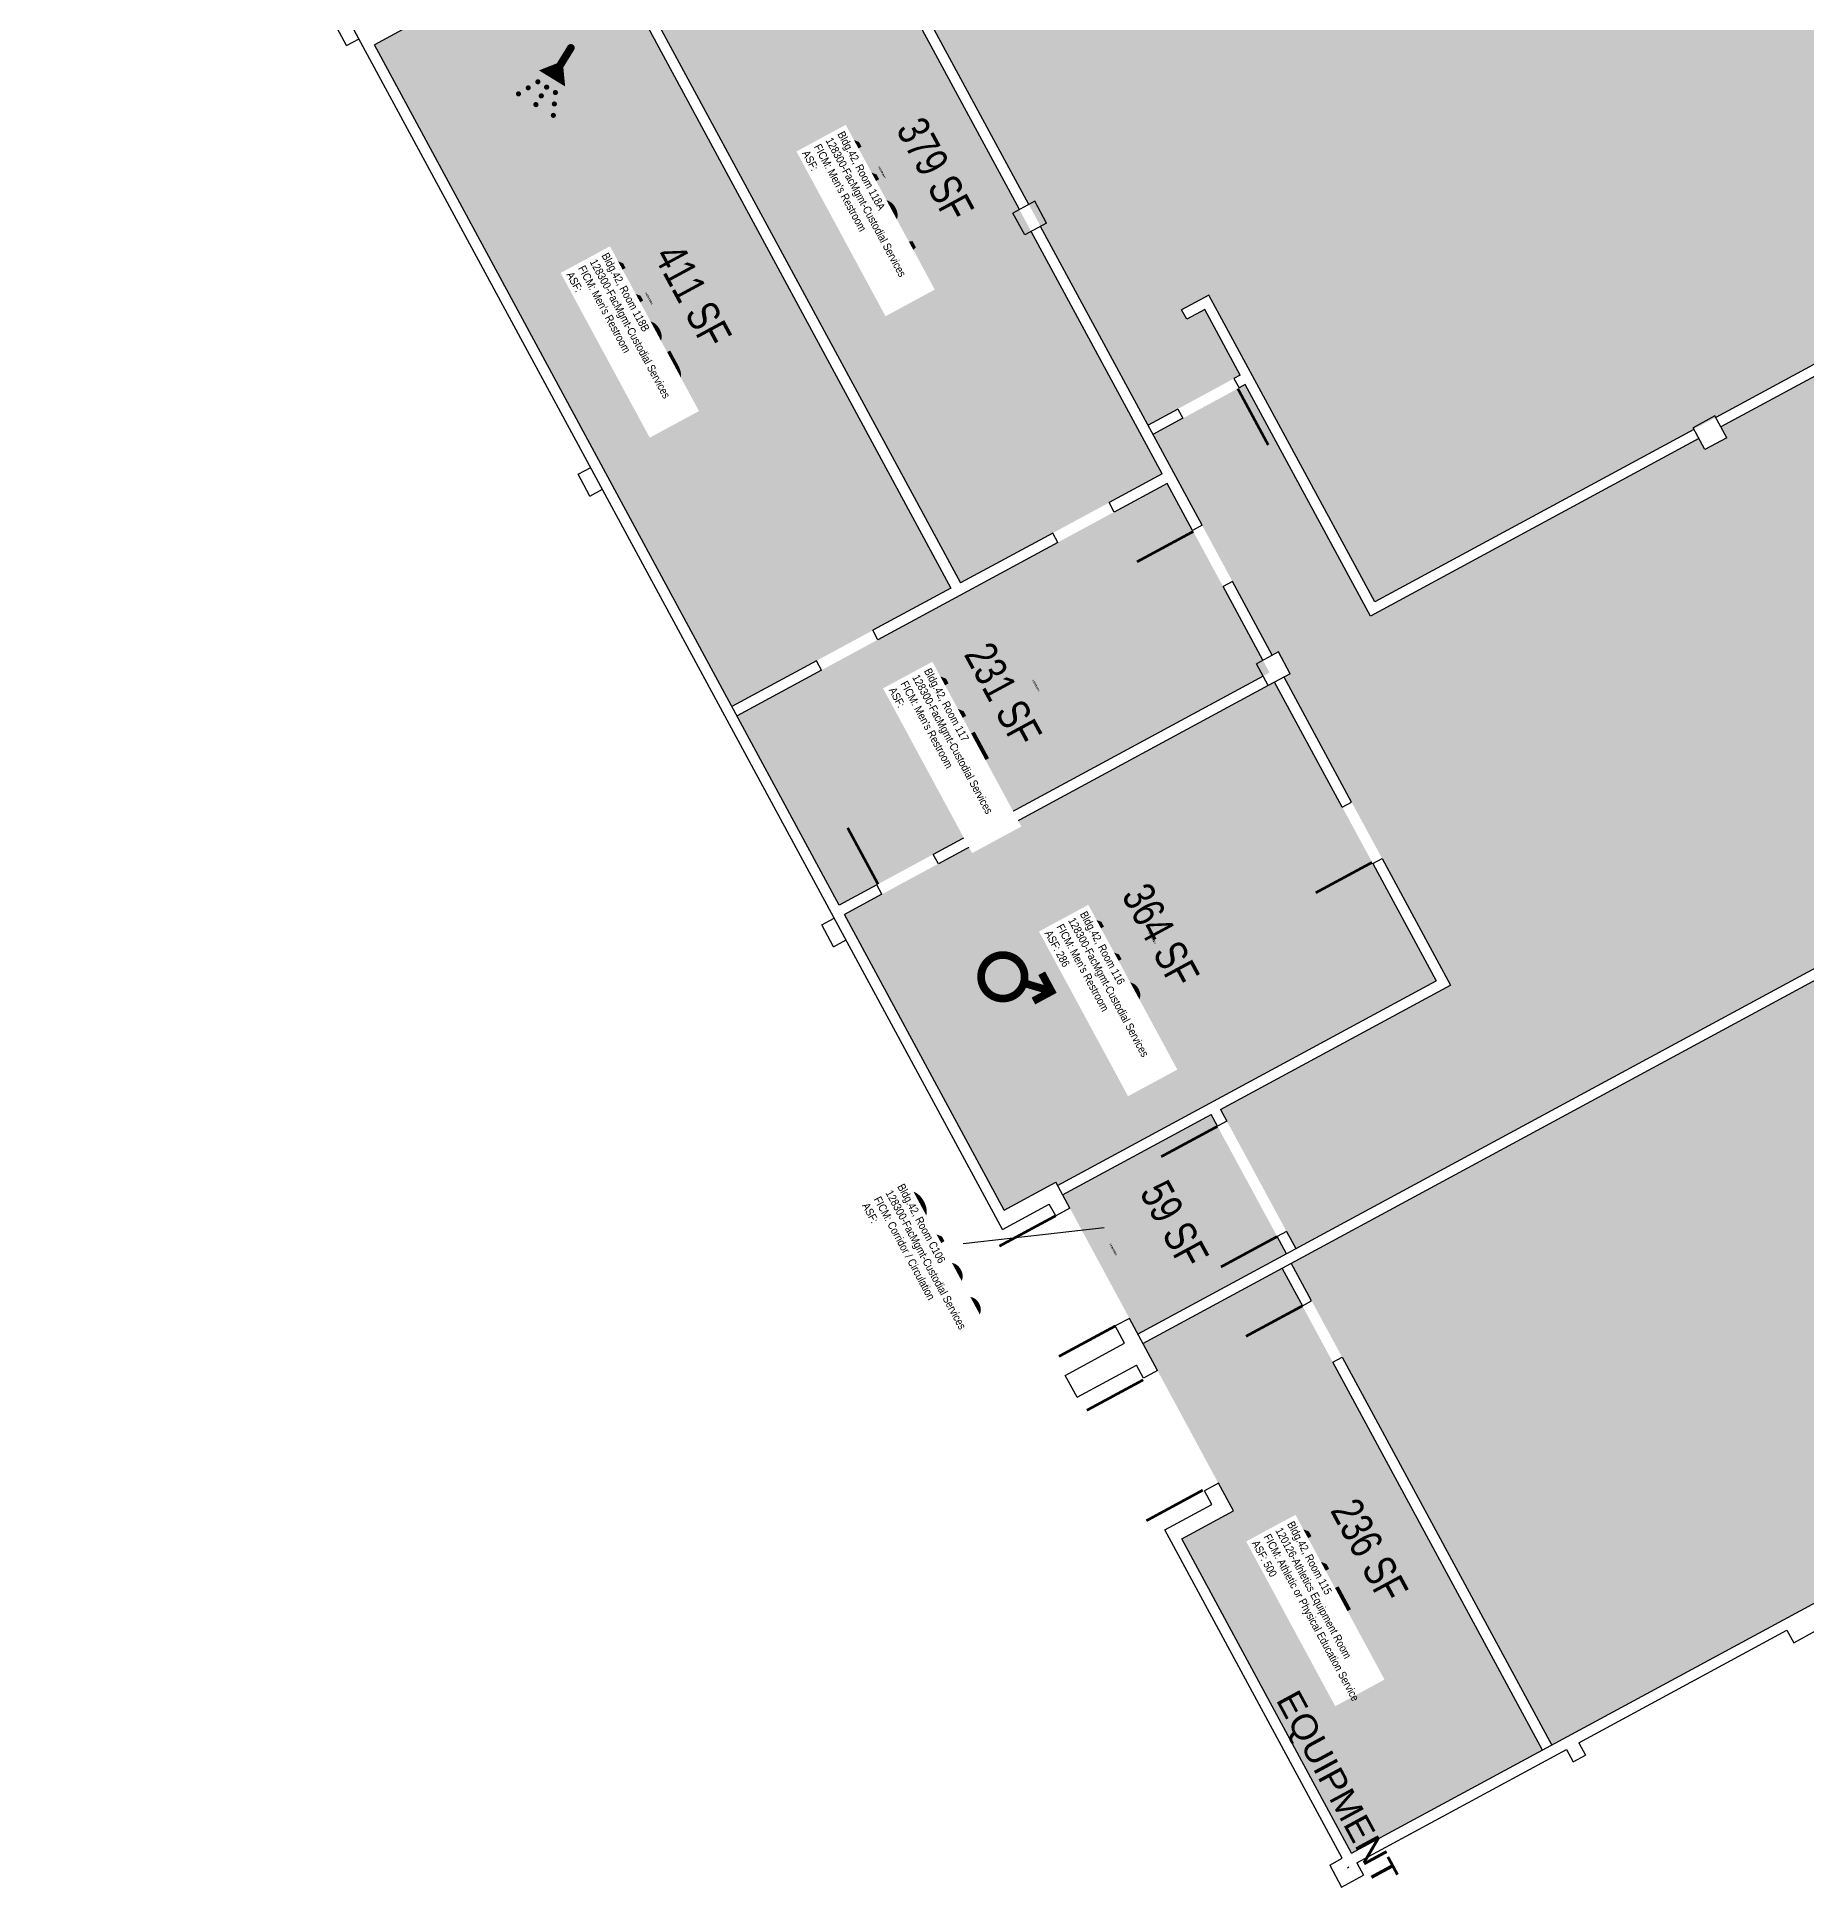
# Model space of a CAD drawing. Header units: inches. Extents: x 69218424 to 69222728, y 27664699 to 27668276.
# Drawn here: x 69218751 to 69219746, y 27664699 to 27665739 of the extents above; entities that cross this region are included whole.
import ezdxf
from ezdxf.enums import TextEntityAlignment as Align

# ---------------------------------------------------------------- set-up
doc = ezdxf.new("R2010")
doc.units = ezdxf.units.IN
doc.header["$LTSCALE"] = 240
doc.header["$MEASUREMENT"] = 0
doc.layers.get('0').update_dxf_attribs({"linetype": 'CONTINUOUS'})
for name, color, linetype in [('A-DOOR', 2, 'CONTINUOUS'), ('A-IDEN-ICON', 4, 'CONTINUOUS'), ('A-IDEN-RNUM', 7, 'CONTINUOUS'), ('A-IDEN-SNUM', 4, 'CONTINUOUS'), ('A-IDEN-TEXT', 4, 'CONTINUOUS'), ('A-IDEN-VNUM', 4, 'CONTINUOUS'), ('A-WALL', 5, 'CONTINUOUS'), ('AREA-TEXT', 3, 'CONTINUOUS'), ('Rooms-Category-Color', 7, 'CONTINUOUS'), ('Rooms-College-Color', 7, 'CONTINUOUS'), ('Rooms-Department-Color', 7, 'CONTINUOUS'), ('Rooms-Division-Color', 7, 'CONTINUOUS'), ('Rooms-Information', 7, 'CONTINUOUS')]:
    doc.layers.add(name, color=color, linetype=linetype)
doc.styles.add('CP_AREA', font='arial.ttf', dxfattribs={"height": 15})
doc.styles.add('CP_ROOMSNUMBER', font='arial.ttf', dxfattribs={"height": 1})
doc.styles.add('CP_ROOMVNUMBER', font='arial.ttf', dxfattribs={"width": 0.85, "height": 0.075})
doc.styles.get("Standard").update_dxf_attribs({"font": 'arial.ttf'})

# ---------------------------------------------------------------- blocks, each defined once
blk = doc.blocks.new('CPSHOWER')
at = {"color": 0, "linetype": 'ByBlock'}
for points, const_width in [([(-0.0319, 0.0624, 1), (-0.0281, 0.0689, 1)], 0.0075), ([(0.0302, -0.0036, 1), (0.0345, -0.0011, 1)], 0.005), ([(-0.0045, -0.0236, 1), (-0.0002, -0.0211, 1)], 0.005), ([(0.0128, -0.0136, 1), (0.0172, -0.0111, 1)], 0.005), ([(0.0228, -0.0309, 1), (0.0272, -0.0284, 1)], 0.005), ([(0.0488, -0.0159, 1), (0.0531, -0.0134, 1)], 0.005), ([(0.0675, -0.0282, 1), (0.0718, -0.0257, 1)], 0.005), ([(-0.0031, -0.0459, 1), (0.0012, -0.0434, 1)], 0.005), ([(-0.0018, -0.0682, 1), (0.0025, -0.0657, 1)], 0.005), ([(0.0328, -0.0482, 1), (0.0372, -0.0457, 1)], 0.005)]:
    blk.add_lwpolyline(points, format="xyb", close=True, dxfattribs=dict(at, const_width=const_width))
at = {"color": 0, "linetype": 'ByBlock', "const_width": 0.015}
blk.add_lwpolyline([(-0.01, 0.031), (-0.03, 0.0656)], dxfattribs=at)
at = {"color": 0, "linetype": 'ByBlock'}
blk.add_lwpolyline([(-0.015, 0.0396, 0, 0.06, 0), (0.005, 0.005, 0.06, 0.06, 0)], format="xyseb", dxfattribs=at)
blk = doc.blocks.new('CPMEN')
at = {"color": 0, "linetype": 'ByBlock', "const_width": 0.015}
for points in [[(0.055, 0.01), (0.055, 0.05), (0.015, 0.05)], [(0.0151, 0.0101), (0.055, 0.05)]]:
    blk.add_lwpolyline(points, dxfattribs=at)
blk.add_lwpolyline([(-0.0575, -0.02, 1), (0.0275, -0.02, 1)], format="xyb", close=True, dxfattribs=at)

msp = doc.modelspace()

# ---------------------------------------------------------------- hatches: boundary and pattern name
at = {"layer": 'Rooms-Category-Color', "true_color": 0xfbafa2}
for points in [[(69219915.2, 27666335.2), (69219861.6, 27666306.2), (69219827.8, 27666287.9), (69219816.7, 27666282), (69219844.7, 27666230), (69219899.3, 27666259.5), (69219902.1, 27666254.2), (69219187.8, 27665868.2), (69219375.6, 27665520.7), (69219427.5, 27665548.8), (69219407.5, 27665585.7), (69219397.4, 27665580.2), (69219394.5, 27665585.5), (69219409.9, 27665593.8), (69219503.1, 27665421.4), (69220146.2, 27665768.9), (69220124.4, 27665809.4), (69220140.2, 27665817.9), (69220143, 27665812.6), (69220132.5, 27665806.9), (69220178.1, 27665722.5), (69220230.9, 27665751), (69220156.7, 27665888.3)], [(69220275.1, 27665669.2), (69220233.8, 27665745.7), (69220175.7, 27665714.3), (69220149.1, 27665763.6), (69219957.3, 27665660), (69219960.6, 27665653.8), (69219948.3, 27665647.2), (69219945, 27665653.3), (69219697.8, 27665519.7), (69219701.1, 27665513.6), (69219688.8, 27665506.9), (69219685.4, 27665513.1), (69219500.7, 27665413.2), (69219430.3, 27665543.5), (69219378.4, 27665515.4), (69219406, 27665464.4), (69219445.5, 27665391.3), (69219448.9, 27665393.2), (69219455.5, 27665380.9), (69219452.1, 27665379), (69219490.1, 27665308.7), (69219545.7, 27665205.8), (69219416.4, 27665135.9), (69219429, 27665112.6), (69219458.7, 27665057.6), (69219802.7, 27665243.4), (69219869.8, 27665279.7), (69219932, 27665313.3), (69220015.6, 27665358.5), (69220017.1, 27665355.9), (69220019.7, 27665357.3), (69220083.5, 27665391.8), (69220087, 27665393.7), (69220089.2, 27665394.8), (69220094.5, 27665397.7), (69220120.1, 27665350.2), (69220296.1, 27665445.3), (69220267.6, 27665498.1), (69220272.9, 27665500.9), (69220301.4, 27665448.1), (69220351.5, 27665475.2), (69220373.5, 27665487.1), (69220368.3, 27665496.8), (69220512.6, 27665574.7), (69220475, 27665644.2), (69220473.6, 27665646.9), (69220472.7, 27665646.4), (69220329.3, 27665568.9)], [(69219490.1, 27664717.6), (69219597.4, 27664775.6), (69219451, 27665046.5), (69219372.7, 27665004.3), (69219423.6, 27664910.1), (69219394.6, 27664894.4)]]:
    msp.add_hatch(color=21, dxfattribs=at).paths.add_polyline_path(points)
at = {"layer": 'Rooms-Category-Color', "true_color": 0xadadad}
for points in [[(69219270.1, 27665431.9), (69219353.7, 27665477.1), (69219383.6, 27665493.2), (69219182.5, 27665865.4), (69219069, 27665804)], [(69219141.6, 27665362.5), (69219189.2, 27665388.2), (69219264.8, 27665429), (69219063.7, 27665801.2), (69218940.6, 27665734.6)], [(69219192, 27665382.9), (69219144.5, 27665357.2), (69219202, 27665250.8), (69219223.1, 27665262.2), (69219444, 27665381.5), (69219417.8, 27665429.9), (69219386.4, 27665487.9), (69219356.5, 27665471.8)], [(69219537.6, 27665208.2), (69219502, 27665274.2), (69219446.8, 27665376.2), (69219226, 27665256.9), (69219204.9, 27665245.5), (69219294.7, 27665079.2), (69219323.8, 27665094.9), (69219324.7, 27665093.1)], [(69219453.5, 27665054.7), (69219411.1, 27665133), (69219327.6, 27665087.9), (69219369.9, 27665009.6)]]:
    msp.add_hatch(color=253, dxfattribs=at).paths.add_polyline_path(points)
at = {"layer": 'Rooms-Category-Color', "true_color": 0xffe090}
msp.add_hatch(color=41, dxfattribs=at).paths.add_polyline_path([(69220159.6, 27665079.4), (69220013.2, 27665350.4), (69219871.6, 27665273.8), (69219805.6, 27665238.2), (69219456.2, 27665049.4), (69219602.7, 27664778.4)])
at = {"layer": 'Rooms-College-Color', "true_color": 0xffff64}
for points in [[(69219915.2, 27666335.2), (69219861.6, 27666306.2), (69219827.8, 27666287.9), (69219816.7, 27666282), (69219844.7, 27666230), (69219899.3, 27666259.5), (69219902.1, 27666254.2), (69219187.8, 27665868.2), (69219375.6, 27665520.7), (69219427.5, 27665548.8), (69219407.5, 27665585.7), (69219397.4, 27665580.2), (69219394.5, 27665585.5), (69219409.9, 27665593.8), (69219503.1, 27665421.4), (69220146.2, 27665768.9), (69220124.4, 27665809.4), (69220140.2, 27665817.9), (69220143, 27665812.6), (69220132.5, 27665806.9), (69220178.1, 27665722.5), (69220230.9, 27665751), (69220156.7, 27665888.3)], [(69220275.1, 27665669.2), (69220233.8, 27665745.7), (69220175.7, 27665714.3), (69220149.1, 27665763.6), (69219957.3, 27665660), (69219960.6, 27665653.8), (69219948.3, 27665647.2), (69219945, 27665653.3), (69219697.8, 27665519.7), (69219701.1, 27665513.6), (69219688.8, 27665506.9), (69219685.4, 27665513.1), (69219500.7, 27665413.2), (69219430.3, 27665543.5), (69219378.4, 27665515.4), (69219406, 27665464.4), (69219445.5, 27665391.3), (69219448.9, 27665393.2), (69219455.5, 27665380.9), (69219452.1, 27665379), (69219490.1, 27665308.7), (69219545.7, 27665205.8), (69219416.4, 27665135.9), (69219429, 27665112.6), (69219458.7, 27665057.6), (69219802.7, 27665243.4), (69219869.8, 27665279.7), (69219932, 27665313.3), (69220015.6, 27665358.5), (69220017.1, 27665355.9), (69220019.7, 27665357.3), (69220083.5, 27665391.8), (69220087, 27665393.7), (69220089.2, 27665394.8), (69220094.5, 27665397.7), (69220120.1, 27665350.2), (69220296.1, 27665445.3), (69220267.6, 27665498.1), (69220272.9, 27665500.9), (69220301.4, 27665448.1), (69220351.5, 27665475.2), (69220373.5, 27665487.1), (69220368.3, 27665496.8), (69220512.6, 27665574.7), (69220475, 27665644.2), (69220473.6, 27665646.9), (69220472.7, 27665646.4), (69220329.3, 27665568.9)], [(69219537.6, 27665208.2), (69219502, 27665274.2), (69219446.8, 27665376.2), (69219226, 27665256.9), (69219204.9, 27665245.5), (69219294.7, 27665079.2), (69219323.8, 27665094.9), (69219324.7, 27665093.1)], [(69220159.6, 27665079.4), (69220013.2, 27665350.4), (69219871.6, 27665273.8), (69219805.6, 27665238.2), (69219456.2, 27665049.4), (69219602.7, 27664778.4)], [(69219490.1, 27664717.6), (69219597.4, 27664775.6), (69219451, 27665046.5), (69219372.7, 27665004.3), (69219423.6, 27664910.1), (69219394.6, 27664894.4)]]:
    msp.add_hatch(color=51, dxfattribs=at).paths.add_polyline_path(points)
at = {"layer": 'Rooms-College-Color', "true_color": 0xadadad}
for points in [[(69219270.1, 27665431.9), (69219353.7, 27665477.1), (69219383.6, 27665493.2), (69219182.5, 27665865.4), (69219069, 27665804)], [(69219141.6, 27665362.5), (69219189.2, 27665388.2), (69219264.8, 27665429), (69219063.7, 27665801.2), (69218940.6, 27665734.6)], [(69219192, 27665382.9), (69219144.5, 27665357.2), (69219202, 27665250.8), (69219223.1, 27665262.2), (69219444, 27665381.5), (69219417.8, 27665429.9), (69219386.4, 27665487.9), (69219356.5, 27665471.8)], [(69219453.5, 27665054.7), (69219411.1, 27665133), (69219327.6, 27665087.9), (69219369.9, 27665009.6)]]:
    msp.add_hatch(color=253, dxfattribs=at).paths.add_polyline_path(points)
at = {"layer": 'Rooms-Department-Color', "true_color": 0x604aed}
for points in [[(69219915.2, 27666335.2), (69219861.6, 27666306.2), (69219827.8, 27666287.9), (69219816.7, 27666282), (69219844.7, 27666230), (69219899.3, 27666259.5), (69219902.1, 27666254.2), (69219187.8, 27665868.2), (69219375.6, 27665520.7), (69219427.5, 27665548.8), (69219407.5, 27665585.7), (69219397.4, 27665580.2), (69219394.5, 27665585.5), (69219409.9, 27665593.8), (69219503.1, 27665421.4), (69220146.2, 27665768.9), (69220124.4, 27665809.4), (69220140.2, 27665817.9), (69220143, 27665812.6), (69220132.5, 27665806.9), (69220178.1, 27665722.5), (69220230.9, 27665751), (69220156.7, 27665888.3)], [(69220275.1, 27665669.2), (69220233.8, 27665745.7), (69220175.7, 27665714.3), (69220149.1, 27665763.6), (69219957.3, 27665660), (69219960.6, 27665653.8), (69219948.3, 27665647.2), (69219945, 27665653.3), (69219697.8, 27665519.7), (69219701.1, 27665513.6), (69219688.8, 27665506.9), (69219685.4, 27665513.1), (69219500.7, 27665413.2), (69219430.3, 27665543.5), (69219378.4, 27665515.4), (69219406, 27665464.4), (69219445.5, 27665391.3), (69219448.9, 27665393.2), (69219455.5, 27665380.9), (69219452.1, 27665379), (69219490.1, 27665308.7), (69219545.7, 27665205.8), (69219416.4, 27665135.9), (69219429, 27665112.6), (69219458.7, 27665057.6), (69219802.7, 27665243.4), (69219869.8, 27665279.7), (69219932, 27665313.3), (69220015.6, 27665358.5), (69220017.1, 27665355.9), (69220019.7, 27665357.3), (69220083.5, 27665391.8), (69220087, 27665393.7), (69220089.2, 27665394.8), (69220094.5, 27665397.7), (69220120.1, 27665350.2), (69220296.1, 27665445.3), (69220267.6, 27665498.1), (69220272.9, 27665500.9), (69220301.4, 27665448.1), (69220351.5, 27665475.2), (69220373.5, 27665487.1), (69220368.3, 27665496.8), (69220512.6, 27665574.7), (69220475, 27665644.2), (69220473.6, 27665646.9), (69220472.7, 27665646.4), (69220329.3, 27665568.9)], [(69220159.6, 27665079.4), (69220013.2, 27665350.4), (69219871.6, 27665273.8), (69219805.6, 27665238.2), (69219456.2, 27665049.4), (69219602.7, 27664778.4)], [(69219490.1, 27664717.6), (69219597.4, 27664775.6), (69219451, 27665046.5), (69219372.7, 27665004.3), (69219423.6, 27664910.1), (69219394.6, 27664894.4)]]:
    msp.add_hatch(color=173, dxfattribs=at).paths.add_polyline_path(points)
at = {"layer": 'Rooms-Department-Color', "true_color": 0xacacac}
for points in [[(69219270.1, 27665431.9), (69219353.7, 27665477.1), (69219383.6, 27665493.2), (69219182.5, 27665865.4), (69219069, 27665804)], [(69219141.6, 27665362.5), (69219189.2, 27665388.2), (69219264.8, 27665429), (69219063.7, 27665801.2), (69218940.6, 27665734.6)], [(69219192, 27665382.9), (69219144.5, 27665357.2), (69219202, 27665250.8), (69219223.1, 27665262.2), (69219444, 27665381.5), (69219417.8, 27665429.9), (69219386.4, 27665487.9), (69219356.5, 27665471.8)], [(69219537.6, 27665208.2), (69219502, 27665274.2), (69219446.8, 27665376.2), (69219226, 27665256.9), (69219204.9, 27665245.5), (69219294.7, 27665079.2), (69219323.8, 27665094.9), (69219324.7, 27665093.1)], [(69219453.5, 27665054.7), (69219411.1, 27665133), (69219327.6, 27665087.9), (69219369.9, 27665009.6)]]:
    msp.add_hatch(color=253, dxfattribs=at).paths.add_polyline_path(points)
at = {"layer": 'Rooms-Division-Color', "true_color": 0x604aed}
for points in [[(69219915.2, 27666335.2), (69219861.6, 27666306.2), (69219827.8, 27666287.9), (69219816.7, 27666282), (69219844.7, 27666230), (69219899.3, 27666259.5), (69219902.1, 27666254.2), (69219187.8, 27665868.2), (69219375.6, 27665520.7), (69219427.5, 27665548.8), (69219407.5, 27665585.7), (69219397.4, 27665580.2), (69219394.5, 27665585.5), (69219409.9, 27665593.8), (69219503.1, 27665421.4), (69220146.2, 27665768.9), (69220124.4, 27665809.4), (69220140.2, 27665817.9), (69220143, 27665812.6), (69220132.5, 27665806.9), (69220178.1, 27665722.5), (69220230.9, 27665751), (69220156.7, 27665888.3)], [(69220275.1, 27665669.2), (69220233.8, 27665745.7), (69220175.7, 27665714.3), (69220149.1, 27665763.6), (69219957.3, 27665660), (69219960.6, 27665653.8), (69219948.3, 27665647.2), (69219945, 27665653.3), (69219697.8, 27665519.7), (69219701.1, 27665513.6), (69219688.8, 27665506.9), (69219685.4, 27665513.1), (69219500.7, 27665413.2), (69219430.3, 27665543.5), (69219378.4, 27665515.4), (69219406, 27665464.4), (69219445.5, 27665391.3), (69219448.9, 27665393.2), (69219455.5, 27665380.9), (69219452.1, 27665379), (69219490.1, 27665308.7), (69219545.7, 27665205.8), (69219416.4, 27665135.9), (69219429, 27665112.6), (69219458.7, 27665057.6), (69219802.7, 27665243.4), (69219869.8, 27665279.7), (69219932, 27665313.3), (69220015.6, 27665358.5), (69220017.1, 27665355.9), (69220019.7, 27665357.3), (69220083.5, 27665391.8), (69220087, 27665393.7), (69220089.2, 27665394.8), (69220094.5, 27665397.7), (69220120.1, 27665350.2), (69220296.1, 27665445.3), (69220267.6, 27665498.1), (69220272.9, 27665500.9), (69220301.4, 27665448.1), (69220351.5, 27665475.2), (69220373.5, 27665487.1), (69220368.3, 27665496.8), (69220512.6, 27665574.7), (69220475, 27665644.2), (69220473.6, 27665646.9), (69220472.7, 27665646.4), (69220329.3, 27665568.9)], [(69220159.6, 27665079.4), (69220013.2, 27665350.4), (69219871.6, 27665273.8), (69219805.6, 27665238.2), (69219456.2, 27665049.4), (69219602.7, 27664778.4)], [(69219490.1, 27664717.6), (69219597.4, 27664775.6), (69219451, 27665046.5), (69219372.7, 27665004.3), (69219423.6, 27664910.1), (69219394.6, 27664894.4)]]:
    msp.add_hatch(color=173, dxfattribs=at).paths.add_polyline_path(points)
at = {"layer": 'Rooms-Division-Color', "true_color": 0xadadad}
for points in [[(69219270.1, 27665431.9), (69219353.7, 27665477.1), (69219383.6, 27665493.2), (69219182.5, 27665865.4), (69219069, 27665804)], [(69219141.6, 27665362.5), (69219189.2, 27665388.2), (69219264.8, 27665429), (69219063.7, 27665801.2), (69218940.6, 27665734.6)], [(69219192, 27665382.9), (69219144.5, 27665357.2), (69219202, 27665250.8), (69219223.1, 27665262.2), (69219444, 27665381.5), (69219417.8, 27665429.9), (69219386.4, 27665487.9), (69219356.5, 27665471.8)], [(69219537.6, 27665208.2), (69219502, 27665274.2), (69219446.8, 27665376.2), (69219226, 27665256.9), (69219204.9, 27665245.5), (69219294.7, 27665079.2), (69219323.8, 27665094.9), (69219324.7, 27665093.1)], [(69219453.5, 27665054.7), (69219411.1, 27665133), (69219327.6, 27665087.9), (69219369.9, 27665009.6)]]:
    msp.add_hatch(color=253, dxfattribs=at).paths.add_polyline_path(points)

# ---------------------------------------------------------------- linework, layer by layer
at = {"layer": 'A-DOOR'}
for points in [[(69219426.1, 27665541.2, 1.5, 1.5, 0), (69219443.2, 27665509.5, 0, 0, 0), (69219443.9, 27665509.9, 0, 0, -0.414214), (69219395.1, 27665524.5, 0, 0, -0.414214)], [(69219401.1, 27665460.9, 1.5, 1.5, 0), (69219369.4, 27665443.8, 0, 0, 0), (69219369, 27665444.4, 0, 0, 0.414214), (69219417.8, 27665429.9, 0, 0, 0.414214)], [(69219223.8, 27665262.5, 1.5, 1.5, 0), (69219206.7, 27665294.2, 0, 0, 0), (69219206, 27665293.8, 0, 0, -0.414214), (69219254.8, 27665279.3, 0, 0, -0.414214)], [(69219501.6, 27665274.8, 1.5, 1.5, 0), (69219469.9, 27665257.7, 0, 0, 0), (69219470.3, 27665257, 0, 0, -0.414214), (69219484.8, 27665305.8, 0, 0, -0.414214)], [(69219414.7, 27665126.4, 1.5, 1.5, 0), (69219383, 27665109.3, 0, 0, 0), (69219382.7, 27665110, 0, 0, 0.414214), (69219431.5, 27665095.4, 0, 0, 0.414214)], [(69219448.2, 27665064.4, 1.5, 1.5, 0), (69219416.6, 27665047.3, 0, 0, 0), (69219416.9, 27665046.6, 0, 0, -0.414214), (69219431.5, 27665095.4, 0, 0, -0.414214)], [(69219323.7, 27665076.1, 1.5, 1.5, 0), (69219292, 27665059, 0, 0, 0), (69219291.7, 27665059.6, 0, 0, 0.414214), (69219340.4, 27665045.1, 0, 0, 0.414214)], [(69219357.2, 27665014.1, 1.5, 1.5, 0), (69219325.5, 27664997, 0, 0, 0), (69219325.9, 27664996.3, 0, 0, -0.414214), (69219340.4, 27665045.1, 0, 0, -0.414214)], [(69219462.4, 27665025.4, 1.5, 1.5, 0), (69219430.7, 27665008.3, 0, 0, 0), (69219430.3, 27665009, 0, 0, 0.414214), (69219479.1, 27664994.4, 0, 0, 0.414214)], [(69219372.9, 27664983.8, 1.5, 1.5, 0), (69219341.2, 27664966.7, 0, 0, 0), (69219340.9, 27664967.3, 0, 0, 0.414214), (69219389.7, 27664952.8, 0, 0, 0.414214)], [(69219406.4, 27664921.8, 1.5, 1.5, 0), (69219374.7, 27664904.6, 0, 0, 0), (69219375.1, 27664904, 0, 0, -0.414214), (69219389.7, 27664952.8, 0, 0, -0.414214)]]:
    msp.add_lwpolyline(points, format="xyseb", dxfattribs=at)
at = {"layer": 'A-IDEN-VNUM'}
msp.add_line((69219271.6, 27665060.5), (69219351, 27665069.4), dxfattribs=at)
at = {"layer": 'A-WALL'}
for p, q in [((69219293.7, 27665068.4), (69218750.8, 27666073.1)), ((69219303.3, 27665641.9), (69219182.5, 27665865.4)), ((69219308.5, 27665644.7), (69219187.8, 27665868.2)), ((69219063.7, 27665801.2), (69218940.6, 27665734.6)), ((69219063.7, 27665801.2), (69219264.8, 27665429)), ((69219069, 27665804), (69219270.1, 27665431.9)), ((69218924.9, 27665734.1), (69218918.3, 27665746.4)), ((69218924.9, 27665734.1), (69218931.9, 27665737.9)), ((69219202, 27665250.8), (69218940.6, 27665734.6)), ((69219942.1, 27665658.6), (69219694.9, 27665525)), ((69219945, 27665653.3), (69219697.8, 27665519.7)), ((69219312, 27665646.6), (69219299.6, 27665639.9)), ((69219318.6, 27665634.3), (69219312, 27665646.6)), ((69219306.3, 27665627.6), (69219299.6, 27665639.9)), ((69219318.6, 27665634.3), (69219306.3, 27665627.6)), ((69219406, 27665464.4), (69219315.2, 27665632.4)), ((69219383.6, 27665493.2), (69219309.9, 27665629.5)), ((69219409.9, 27665593.8), (69219394.5, 27665585.5)), ((69219503.1, 27665421.4), (69219409.9, 27665593.8)), ((69219397.4, 27665580.2), (69219394.5, 27665585.5)), ((69219407.5, 27665585.7), (69219397.4, 27665580.2)), ((69219427.5, 27665548.8), (69219407.5, 27665585.7)), ((69219427.5, 27665548.8), (69219423.9, 27665546.9)), ((69219423.9, 27665546.9), (69219426.8, 27665541.6)), ((69219430.3, 27665543.5), (69219426.8, 27665541.6)), ((69219500.7, 27665413.2), (69219430.3, 27665543.5)), ((69219392.3, 27665529.7), (69219375.6, 27665520.7)), ((69219392.3, 27665529.7), (69219395.1, 27665524.5)), ((69219395.1, 27665524.5), (69219378.4, 27665515.4)), ((69219682.6, 27665518.3), (69219503.1, 27665421.4)), ((69219694.4, 27665525.9), (69219682.1, 27665519.2)), ((69219688.8, 27665506.9), (69219682.1, 27665519.2)), ((69219701.1, 27665513.6), (69219694.4, 27665525.9)), ((69219685.4, 27665513.1), (69219500.7, 27665413.2)), ((69219701.1, 27665513.6), (69219688.8, 27665506.9)), ((69219055.2, 27665493.1), (69219062.2, 27665496.9)), ((69219061.8, 27665480.8), (69219055.2, 27665493.1)), ((69219383.6, 27665493.2), (69219353.7, 27665477.1)), ((69219386.4, 27665487.9), (69219356.5, 27665471.8)), ((69219400.7, 27665461.5), (69219386.4, 27665487.9)), ((69219061.8, 27665480.8), (69219068.9, 27665484.6)), ((69219356.5, 27665471.8), (69219353.7, 27665477.1)), ((69219324.9, 27665454.7), (69219223.7, 27665400)), ((69219322, 27665459.9), (69219270.1, 27665431.9)), ((69219324.9, 27665454.7), (69219322, 27665459.9)), ((69219406, 27665464.4), (69219400.7, 27665461.5)), ((69219264.8, 27665429), (69219220.8, 27665405.3)), ((69219423.1, 27665432.7), (69219417.8, 27665429.9)), ((69219440.2, 27665388.5), (69219417.8, 27665429.9)), ((69219445.5, 27665391.3), (69219423.1, 27665432.7)), ((69219223.7, 27665400), (69219220.8, 27665405.3)), ((69219448.9, 27665393.2), (69219436.6, 27665386.5)), ((69219455.5, 27665380.9), (69219448.9, 27665393.2)), ((69219189.2, 27665388.2), (69219141.6, 27665362.5)), ((69219192, 27665382.9), (69219144.5, 27665357.2)), ((69219192, 27665382.9), (69219189.2, 27665388.2)), ((69219443.2, 27665374.2), (69219436.6, 27665386.5)), ((69219440.3, 27665379.5), (69219254.8, 27665279.3)), ((69219443.2, 27665374.3), (69219257.7, 27665274)), ((69219455.5, 27665380.9), (69219443.2, 27665374.2)), ((69219484.8, 27665305.8), (69219446.8, 27665376.2)), ((69219490.1, 27665308.7), (69219452.1, 27665379)), ((69219484.8, 27665305.8), (69219490.1, 27665308.7)), ((69219257.7, 27665274), (69219254.8, 27665279.3)), ((69219502, 27665274.2), (69219507.2, 27665277)), ((69219502, 27665274.2), (69219537.6, 27665208.2)), ((69219507.2, 27665277), (69219545.7, 27665205.8)), ((69219223.1, 27665262.2), (69219202, 27665250.8)), ((69219226, 27665256.9), (69219204.9, 27665245.5)), ((69219226, 27665256.9), (69219223.1, 27665262.2)), ((69219192.1, 27665239.7), (69219199.1, 27665243.5)), ((69219198.7, 27665227.4), (69219192.1, 27665239.7)), ((69219294.7, 27665079.2), (69219204.9, 27665245.5)), ((69219198.7, 27665227.4), (69219205.8, 27665231.2)), ((69219324.7, 27665093.1), (69219537.6, 27665208.2)), ((69219416.4, 27665135.9), (69219545.7, 27665205.8)), ((69219327.6, 27665087.9), (69219411.1, 27665133)), ((69219414.7, 27665126.4), (69219411.1, 27665133)), ((69219416.4, 27665135.9), (69219420, 27665129.3)), ((69219420, 27665129.3), (69219414.7, 27665126.4)), ((69219420, 27665129.3), (69219414.7, 27665126.4)), ((69219294.7, 27665079.2), (69219323.8, 27665094.9)), ((69219331.6, 27665080.4), (69219323.8, 27665094.9)), ((69219293.7, 27665068.4), (69219320.1, 27665082.7)), ((69219323.7, 27665076.1), (69219320.1, 27665082.7)), ((69219331.6, 27665080.4), (69219323.7, 27665076.1)), ((69219331.6, 27665080.4), (69219323.7, 27665076.1)), ((69219490.1, 27664717.6), (69220159.6, 27665079.4)), ((69219453.5, 27665067.2), (69219448.2, 27665064.4)), ((69219453.5, 27665054.7), (69219448.2, 27665064.4)), ((69219453.5, 27665067.2), (69219458.7, 27665057.6)), ((69219467.6, 27665028.3), (69219456.2, 27665049.4)), ((69219451, 27665046.5), (69219462.4, 27665025.4)), ((69219462.4, 27665025.4), (69219467.6, 27665028.3)), ((69219365.1, 27665018.3), (69219357.2, 27665014.1)), ((69219381, 27664989), (69219365.1, 27665018.3)), ((69219362.4, 27665004.4), (69219357.2, 27665014.1)), ((69219329, 27664986.3), (69219362.4, 27665004.4)), ((69219335.7, 27664974), (69219369.1, 27664992.1)), ((69219373.1, 27664984.7), (69219369.1, 27664992.1)), ((69219381, 27664989), (69219373.1, 27664984.7)), ((69219335.7, 27664974), (69219329, 27664986.3)), ((69219415.2, 27664925.7), (69219407.3, 27664921.4)), ((69219423.6, 27664910.1), (69219415.2, 27664925.7)), ((69219385, 27664899.5), (69219411.4, 27664913.8)), ((69219411.4, 27664913.8), (69219407.3, 27664921.4)), ((69219394.6, 27664894.4), (69219423.6, 27664910.1)), ((69219484.8, 27664714.8), (69219385, 27664899.5)), ((69219490.1, 27664717.6), (69219394.6, 27664894.4)), ((69219617.9, 27664779.8), (69219734.9, 27664843.1)), ((69219734.9, 27664843.1), (69219738.7, 27664836)), ((69219738.7, 27664836), (69219751, 27664842.7)), ((69219617.9, 27664779.8), (69219621.7, 27664772.8)), ((69219493, 27664712.3), (69219610.9, 27664776)), ((69219610.9, 27664776), (69219614.7, 27664769)), ((69219614.7, 27664769), (69219621.7, 27664772.8)), ((69219477.8, 27664711), (69219484.8, 27664714.8)), ((69219477.8, 27664711), (69219484.5, 27664698.6)), ((69219487.7, 27664709.5), (69219488.6, 27664710)), ((69219487.7, 27664709.5), (69219488.6, 27664710)), ((69219493, 27664712.3), (69219496.8, 27664705.3)), ((69219484.5, 27664698.6), (69219496.8, 27664705.3))]:
    msp.add_line(p, q, dxfattribs=at)
for points in [[(69219372.7, 27665004.3), (69219770.4, 27665219.2), (69219767.5, 27665224.4), (69219369.9, 27665009.6)], [(69219597.4, 27664775.6), (69219479.5, 27664993.8), (69219484.8, 27664996.6), (69219602.7, 27664778.4)]]:
    msp.add_lwpolyline(points, dxfattribs=at)

# ---------------------------------------------------------------- block references
at = {"layer": 'A-IDEN-ICON', "xscale": 288, "yscale": 288, "zscale": 288, "rotation": 298.39}
for name, p in [('CPSHOWER', (69219038.5, 27665716.2)), ('CPMEN', (69219301.1, 27665209.4))]:
    msp.add_blockref(name, p, dxfattribs=at)

# ---------------------------------------------------------------- texts
at = {"layer": 'A-IDEN-RNUM', "style": 'CP_ROOMSNUMBER', "width": 0.85}
for s, p in [('0118-A0', (69219226.1, 27665662.7)), ('0118-B0', (69219095, 27665591.9)), ('0117-00', (69219312.6, 27665374.2)), ('0116-00', (69219378, 27665232.2)), ('C106-00', (69219356.1, 27665057.1)), ('0115-00', (69219465.1, 27664878))]:
    msp.add_text(s, height=0.96, rotation=298.39, dxfattribs=at).set_placement(p, align=Align.MIDDLE)
at = {"layer": 'A-IDEN-SNUM', "style": 'CP_ROOMSNUMBER', "width": 0.85}
for s, p in [('04200118A0', (69219226.1, 27665662.7)), ('04200118B0', (69219095, 27665591.9)), ('0420011700', (69219312.6, 27665374.2)), ('0420011600', (69219378, 27665232.2)), ('0420C10600', (69219356.1, 27665057.1)), ('0420011500', (69219465.1, 27664878))]:
    msp.add_text(s, height=0.96, rotation=298.39, dxfattribs=at).set_placement(p, align=Align.MIDDLE)
at = {"layer": 'A-IDEN-TEXT'}
msp.add_text('EQUIPMENT', height=14.4, rotation=298.39, dxfattribs=at).set_placement((69219447.3, 27664803.9))
at = {"layer": 'A-IDEN-VNUM', "style": 'CP_ROOMVNUMBER', "width": 0.85}
for s, p in [('118A', (69219215.4, 27665642.5)), ('118B', (69219082.7, 27665574.3)), ('117', (69219258.4, 27665351.7)), ('116', (69219345.8, 27665214.9)), ('C106', (69219249.7, 27665049.9)), ('115', (69219462.3, 27664872))]:
    msp.add_text(s, height=31.5, rotation=298.39, dxfattribs=at).set_placement(p, align=Align.MIDDLE)
at = {"layer": 'AREA-TEXT', "style": 'CP_AREA', "width": 0.75}
for s, p in [('379 SF', (69219256, 27665664.5)), ('411 SF', (69219119.7, 27665593.4)), ('231 SF', (69219294.2, 27665369.3)), ('364 SF', (69219382.8, 27665233.8)), ('59 SF', (69219390.5, 27665071.3)), ('236 SF', (69219500.2, 27664887.9))]:
    msp.add_text(s, height=18, rotation=298.39, dxfattribs=at).set_placement(p, align=Align.MIDDLE_CENTER)

# ---------------------------------------------------------------- next in the draw order: texts
at = {"layer": 'Rooms-Information', "char_height": 4.5, "width": 100.8, "attachment_point": 7, "rotation": 298.39, "style": 'CP_ROOMVNUMBER', "bg_fill": 3, "box_fill_scale": 1.5, "bg_fill_color": 256, "bg_fill_true_color": 13158600, "bg_fill_transparency": 0}
for s, insert in [("Bldg.42, Room 118A^M^J128300-FacMgmt-Custodial Services^M^JFICM: Men's Restroom^M^JASF: ", (69219180.9, 27665673.6)), ("Bldg.42, Room 118B^M^J128300-FacMgmt-Custodial Services^M^JFICM: Men's Restroom^M^JASF: ", (69219048.3, 27665605.3)), ("Bldg.42, Room 117^M^J128300-FacMgmt-Custodial Services^M^JFICM: Men's Restroom^M^JASF: ", (69219229.6, 27665371.7)), ("Bldg.42, Room 116^M^J128300-FacMgmt-Custodial Services^M^JFICM: Men's Restroom^M^JASF: 286", (69219317.3, 27665235)), ('Bldg.42, Room C106^M^J128300-FacMgmt-Custodial Services^M^JFICM: Corridor / Circulation^M^JASF: ', (69219214.6, 27665081.8)), ('Bldg.42, Room 115^M^J120126-Athletics Equipment Room^M^JFICM: Athletic or Physical Education Service^M^JASF: 500', (69219433.8, 27664892))]:
    msp.add_mtext(s, dxfattribs=dict(at, insert=insert))

doc.saveas('drawing.dxf')
